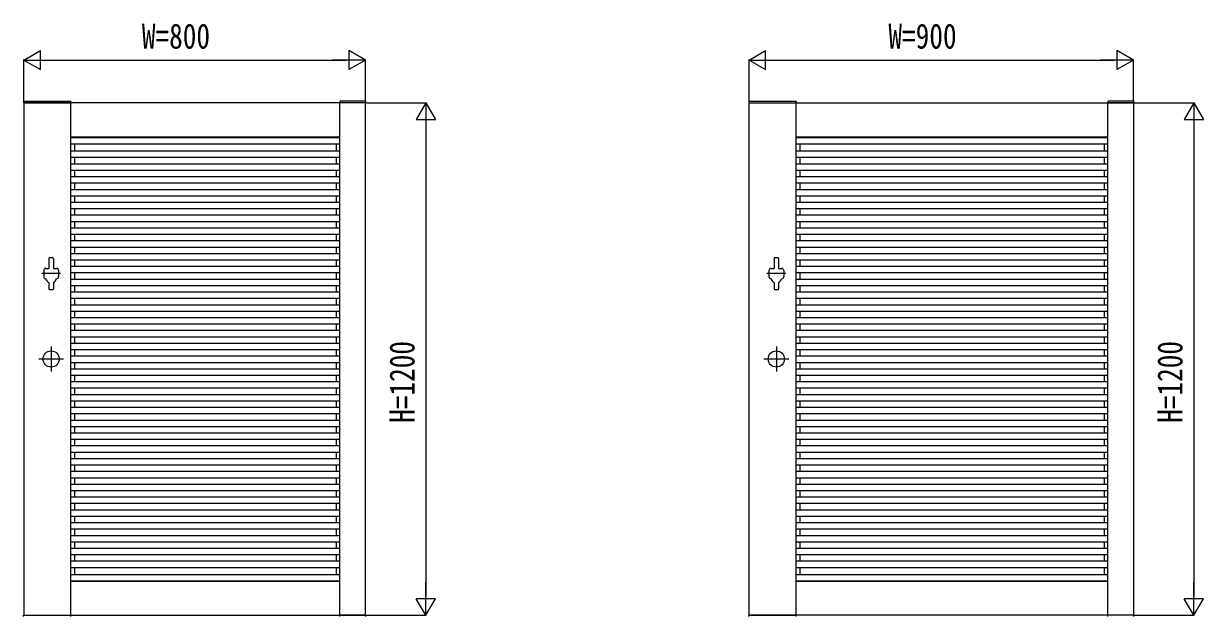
# Model space of a CAD drawing. Units: millimetres, scale not verified. Extents: x -8410 to 8410, y -5940 to 5940.
# Drawn here: x 710 to 3472, y -3210 to -1823 of the extents above; entities that cross this region are included whole.
import ezdxf
from ezdxf.enums import TextEntityAlignment as Align

# ---------------------------------------------------------------- set-up
doc = ezdxf.new("R2010")
doc.units = ezdxf.units.MM
doc.header["$LTSCALE"] = 30
for name, color, linetype in [('0-2_YKK_11', 7, 'Continuous'), ('0-3_YKK_A1', 4, 'Continuous'), ('0-4_YKK_D', 6, 'Continuous')]:
    doc.layers.add(name, color=color, linetype=linetype)
doc.styles.add('ＭＳ ゴシック', font='')
doc.styles.get('ＭＳ ゴシック').set_extended_font_data('MS Gothic')

msp = doc.modelspace()

# ---------------------------------------------------------------- linework, layer by layer
at = {"layer": '0-2_YKK_11'}
for p, q in [((821, -3207.87), (821, -2007.87)), ((1451, -3207.87), (1451, -2007.87)), ((2518.35, -3207.87), (2518.35, -2007.87)), ((3248.35, -3207.87), (3248.35, -2007.87)), ((821, -2087.87), (1451, -2087.87)), ((2518.35, -2087.87), (3248.35, -2087.87)), ((821, -3127.87), (1451, -3127.87)), ((2518.35, -3127.87), (3248.35, -3127.87))]:
    msp.add_line(p, q, dxfattribs=at)
for points in [[(711, -2007.87), (711, -3207.87), (1511, -3207.87), (1511, -2007.87)], [(3308.35, -2007.87), (3308.35, -3207.87), (2408.35, -3207.87), (2408.35, -2007.87)]]:
    msp.add_lwpolyline(points, close=True, dxfattribs=at)
at = {"layer": '0-3_YKK_A1'}
for p, q in [((710.63, -2005.32), (710.5, -2007.87)), ((710.5, -2007.87), (821.5, -2007.87)), ((711.63, -2004.37), (820.37, -2004.37)), ((821.37, -2005.32), (821.5, -2007.87)), ((1450.63, -2005.32), (1450.5, -2007.87)), ((1511.5, -2007.87), (1450.5, -2007.87)), ((1510.37, -2004.37), (1451.63, -2004.37)), ((1511.37, -2005.32), (1511.5, -2007.87)), ((2407.99, -2005.32), (2407.85, -2007.87)), ((2407.85, -2007.87), (2518.85, -2007.87)), ((2408.98, -2004.37), (2517.72, -2004.37)), ((2518.72, -2005.32), (2518.85, -2007.87)), ((3247.99, -2005.32), (3247.85, -2007.87)), ((3308.85, -2007.87), (3247.85, -2007.87)), ((3307.72, -2004.37), (3248.98, -2004.37)), ((3308.72, -2005.32), (3308.85, -2007.87)), ((821, -2088.97), (1451, -2088.97)), ((829.8, -2087.87), (829.8, -2088.97)), ((1442.2, -2087.87), (1442.2, -2088.97)), ((2518.35, -2088.97), (3248.35, -2088.97)), ((2527.15, -2087.87), (2527.15, -2088.97)), ((3239.55, -2087.87), (3239.55, -2088.97)), ((821, -2103.97), (1451, -2103.97)), ((821, -2120.67), (1451, -2120.67)), ((829.8, -2103.97), (829.8, -2120.67)), ((1442.2, -2103.97), (1442.2, -2120.67)), ((2518.35, -2103.97), (3248.35, -2103.97)), ((2518.35, -2120.67), (3248.35, -2120.67)), ((2527.15, -2103.97), (2527.15, -2120.67)), ((3239.55, -2103.97), (3239.55, -2120.67)), ((821, -2135.67), (1451, -2135.67)), ((821, -2150.67), (1451, -2150.67)), ((829.8, -2135.67), (829.8, -2150.67)), ((1442.2, -2135.67), (1442.2, -2150.67)), ((2518.35, -2135.67), (3248.35, -2135.67)), ((2518.35, -2150.67), (3248.35, -2150.67)), ((2527.15, -2135.67), (2527.15, -2150.67)), ((3239.55, -2135.67), (3239.55, -2150.67)), ((821, -2165.67), (1451, -2165.67)), ((821, -2180.67), (1451, -2180.67)), ((829.8, -2165.67), (829.8, -2180.67)), ((1442.2, -2165.67), (1442.2, -2180.67)), ((2518.35, -2165.67), (3248.35, -2165.67)), ((2518.35, -2180.67), (3248.35, -2180.67)), ((2527.15, -2165.67), (2527.15, -2180.67)), ((3239.55, -2165.67), (3239.55, -2180.67)), ((821, -2195.67), (1451, -2195.67)), ((829.8, -2195.67), (829.8, -2210.67)), ((1442.2, -2195.67), (1442.2, -2210.67)), ((2518.35, -2195.67), (3248.35, -2195.67)), ((2527.15, -2195.67), (2527.15, -2210.67)), ((3239.55, -2195.67), (3239.55, -2210.67)), ((821, -2210.67), (1451, -2210.67)), ((821, -2225.67), (1451, -2225.67)), ((829.8, -2225.67), (829.8, -2240.67)), ((1442.2, -2225.67), (1442.2, -2240.67)), ((2518.35, -2210.67), (3248.35, -2210.67)), ((2518.35, -2225.67), (3248.35, -2225.67)), ((2527.15, -2225.67), (2527.15, -2240.67)), ((3239.55, -2225.67), (3239.55, -2240.67)), ((821, -2240.67), (1451, -2240.67)), ((821, -2255.67), (1451, -2255.67)), ((829.8, -2255.67), (829.8, -2270.67)), ((1442.2, -2255.67), (1442.2, -2270.67)), ((2518.35, -2240.67), (3248.35, -2240.67)), ((2518.35, -2255.67), (3248.35, -2255.67)), ((2527.15, -2255.67), (2527.15, -2270.67)), ((3239.55, -2255.67), (3239.55, -2270.67)), ((821, -2270.67), (1451, -2270.67)), ((821, -2285.67), (1451, -2285.67)), ((829.8, -2285.67), (829.8, -2300.67)), ((1442.2, -2285.67), (1442.2, -2300.67)), ((2518.35, -2270.67), (3248.35, -2270.67)), ((2518.35, -2285.67), (3248.35, -2285.67)), ((2527.15, -2285.67), (2527.15, -2300.67)), ((3239.55, -2285.67), (3239.55, -2300.67)), ((821, -2300.67), (1451, -2300.67)), ((821, -2315.67), (1451, -2315.67)), ((829.8, -2315.67), (829.8, -2330.67)), ((1442.2, -2315.67), (1442.2, -2330.67)), ((2518.35, -2300.67), (3248.35, -2300.67)), ((2518.35, -2315.67), (3248.35, -2315.67)), ((2527.15, -2315.67), (2527.15, -2330.67)), ((3239.55, -2315.67), (3239.55, -2330.67)), ((821, -2330.67), (1451, -2330.67)), ((821, -2345.67), (1451, -2345.67)), ((829.8, -2345.67), (829.8, -2360.67)), ((1442.2, -2345.67), (1442.2, -2360.67)), ((2518.35, -2330.67), (3248.35, -2330.67)), ((2518.35, -2345.67), (3248.35, -2345.67)), ((2527.15, -2345.67), (2527.15, -2360.67)), ((3239.55, -2345.67), (3239.55, -2360.67)), ((769.75, -2372.37), (769.75, -2395.87)), ((771.75, -2370.37), (778.25, -2370.37)), ((780.25, -2372.37), (780.25, -2395.87)), ((821, -2360.67), (1451, -2360.67)), ((2467.1, -2372.37), (2467.1, -2395.87)), ((2469.1, -2370.37), (2475.6, -2370.37)), ((2477.6, -2372.37), (2477.6, -2395.87)), ((2518.35, -2360.67), (3248.35, -2360.67)), ((757.5, -2400.87), (757.5, -2414.87)), ((762.5, -2395.87), (769.75, -2395.87)), ((780.25, -2395.87), (787.5, -2395.87)), ((792.5, -2400.87), (792.5, -2414.87)), ((821, -2375.67), (1451, -2375.67)), ((821, -2390.67), (1451, -2390.67)), ((829.8, -2375.67), (829.8, -2390.67)), ((1442.2, -2375.67), (1442.2, -2390.67)), ((2454.85, -2400.87), (2454.85, -2414.87)), ((2459.85, -2395.87), (2467.1, -2395.87)), ((2477.6, -2395.87), (2484.85, -2395.87)), ((2489.85, -2400.87), (2489.85, -2414.87)), ((2518.35, -2375.67), (3248.35, -2375.67)), ((2518.35, -2390.67), (3248.35, -2390.67)), ((2527.15, -2375.67), (2527.15, -2390.67)), ((3239.55, -2375.67), (3239.55, -2390.67)), ((797, -2407.87), (753, -2407.87)), ((769.75, -2428.71), (769.75, -2443.37)), ((780.25, -2428.71), (780.25, -2443.37)), ((821, -2405.67), (1451, -2405.67)), ((821, -2420.67), (1451, -2420.67)), ((829.8, -2405.67), (829.8, -2420.67)), ((1442.2, -2405.67), (1442.2, -2420.67)), ((2494.36, -2407.87), (2450.35, -2407.87)), ((2467.1, -2428.71), (2467.1, -2443.37)), ((2477.6, -2428.71), (2477.6, -2443.37)), ((2518.35, -2405.67), (3248.35, -2405.67)), ((2518.35, -2420.67), (3248.35, -2420.67)), ((2527.15, -2405.67), (2527.15, -2420.67)), ((3239.55, -2405.67), (3239.55, -2420.67)), ((771.75, -2445.37), (778.25, -2445.37)), ((821, -2435.67), (1451, -2435.67)), ((821, -2450.67), (1451, -2450.67)), ((829.8, -2435.67), (829.8, -2450.67)), ((1442.2, -2435.67), (1442.2, -2450.67)), ((2469.1, -2445.37), (2475.6, -2445.37)), ((2518.35, -2435.67), (3248.35, -2435.67)), ((2518.35, -2450.67), (3248.35, -2450.67)), ((2527.15, -2435.67), (2527.15, -2450.67)), ((3239.55, -2435.67), (3239.55, -2450.67)), ((821, -2465.67), (1451, -2465.67)), ((821, -2480.67), (1451, -2480.67)), ((829.8, -2465.67), (829.8, -2480.67)), ((1442.2, -2465.67), (1442.2, -2480.67)), ((2518.35, -2465.67), (3248.35, -2465.67)), ((2518.35, -2480.67), (3248.35, -2480.67)), ((2527.15, -2465.67), (2527.15, -2480.67)), ((3239.55, -2465.67), (3239.55, -2480.67)), ((821, -2495.67), (1451, -2495.67)), ((821, -2510.67), (1451, -2510.67)), ((829.8, -2495.67), (829.8, -2510.67)), ((1442.2, -2495.67), (1442.2, -2510.67)), ((2518.35, -2495.67), (3248.35, -2495.67)), ((2518.35, -2510.67), (3248.35, -2510.67)), ((2527.15, -2495.67), (2527.15, -2510.67)), ((3239.55, -2495.67), (3239.55, -2510.67)), ((821, -2525.67), (1451, -2525.67)), ((829.8, -2525.67), (829.8, -2540.67)), ((1442.2, -2525.67), (1442.2, -2540.67)), ((2518.35, -2525.67), (3248.35, -2525.67)), ((2527.15, -2525.67), (2527.15, -2540.67)), ((3239.55, -2525.67), (3239.55, -2540.67)), ((821, -2540.67), (1451, -2540.67)), ((821, -2555.67), (1451, -2555.67)), ((829.8, -2555.67), (829.8, -2570.67)), ((1442.2, -2555.67), (1442.2, -2570.67)), ((2518.35, -2540.67), (3248.35, -2540.67)), ((2518.35, -2555.67), (3248.35, -2555.67)), ((2527.15, -2555.67), (2527.15, -2570.67)), ((3239.55, -2555.67), (3239.55, -2570.67)), ((775, -2578.87), (775, -2636.87)), ((821, -2570.67), (1451, -2570.67)), ((821, -2585.67), (1451, -2585.67)), ((829.8, -2585.67), (829.8, -2600.67)), ((1442.2, -2585.67), (1442.2, -2600.67)), ((2472.35, -2578.87), (2472.35, -2636.87)), ((2518.35, -2570.67), (3248.35, -2570.67)), ((2518.35, -2585.67), (3248.35, -2585.67)), ((2527.15, -2585.67), (2527.15, -2600.67)), ((3239.55, -2585.67), (3239.55, -2600.67)), ((804, -2607.87), (746, -2607.87)), ((821, -2600.67), (1451, -2600.67)), ((821, -2615.67), (1451, -2615.67)), ((829.8, -2615.67), (829.8, -2630.67)), ((1442.2, -2615.67), (1442.2, -2630.67)), ((2501.35, -2607.87), (2443.35, -2607.87)), ((2518.35, -2600.67), (3248.35, -2600.67)), ((2518.35, -2615.67), (3248.35, -2615.67)), ((2527.15, -2615.67), (2527.15, -2630.67)), ((3239.55, -2615.67), (3239.55, -2630.67)), ((821, -2630.67), (1451, -2630.67)), ((821, -2645.67), (1451, -2645.67)), ((829.8, -2645.67), (829.8, -2660.67)), ((1442.2, -2645.67), (1442.2, -2660.67)), ((2518.35, -2630.67), (3248.35, -2630.67)), ((2518.35, -2645.67), (3248.35, -2645.67)), ((2527.15, -2645.67), (2527.15, -2660.67)), ((3239.55, -2645.67), (3239.55, -2660.67)), ((821, -2660.67), (1451, -2660.67)), ((821, -2675.67), (1451, -2675.67)), ((829.8, -2675.67), (829.8, -2690.67)), ((1442.2, -2675.67), (1442.2, -2690.67)), ((2518.35, -2660.67), (3248.35, -2660.67)), ((2518.35, -2675.67), (3248.35, -2675.67)), ((2527.15, -2675.67), (2527.15, -2690.67)), ((3239.55, -2675.67), (3239.55, -2690.67)), ((821, -2690.67), (1451, -2690.67)), ((821, -2705.67), (1451, -2705.67)), ((829.8, -2705.67), (829.8, -2720.67)), ((1442.2, -2705.67), (1442.2, -2720.67)), ((2518.35, -2690.67), (3248.35, -2690.67)), ((2518.35, -2705.67), (3248.35, -2705.67)), ((2527.15, -2705.67), (2527.15, -2720.67)), ((3239.55, -2705.67), (3239.55, -2720.67)), ((821, -2720.67), (1451, -2720.67)), ((2518.35, -2720.67), (3248.35, -2720.67)), ((821, -2735.67), (1451, -2735.67)), ((821, -2750.67), (1451, -2750.67)), ((829.8, -2735.67), (829.8, -2750.67)), ((1442.2, -2735.67), (1442.2, -2750.67)), ((2518.35, -2735.67), (3248.35, -2735.67)), ((2518.35, -2750.67), (3248.35, -2750.67)), ((2527.15, -2735.67), (2527.15, -2750.67)), ((3239.55, -2735.67), (3239.55, -2750.67)), ((821, -2765.67), (1451, -2765.67)), ((821, -2780.67), (1451, -2780.67)), ((829.8, -2765.67), (829.8, -2780.67)), ((1442.2, -2765.67), (1442.2, -2780.67)), ((2518.35, -2765.67), (3248.35, -2765.67)), ((2518.35, -2780.67), (3248.35, -2780.67)), ((2527.15, -2765.67), (2527.15, -2780.67)), ((3239.55, -2765.67), (3239.55, -2780.67)), ((821, -2795.67), (1451, -2795.67)), ((821, -2810.67), (1451, -2810.67)), ((829.8, -2795.67), (829.8, -2810.67)), ((1442.2, -2795.67), (1442.2, -2810.67)), ((2518.35, -2795.67), (3248.35, -2795.67)), ((2518.35, -2810.67), (3248.35, -2810.67)), ((2527.15, -2795.67), (2527.15, -2810.67)), ((3239.55, -2795.67), (3239.55, -2810.67)), ((821, -2825.67), (1451, -2825.67)), ((821, -2840.67), (1451, -2840.67)), ((829.8, -2825.67), (829.8, -2840.67)), ((1442.2, -2825.67), (1442.2, -2840.67)), ((2518.35, -2825.67), (3248.35, -2825.67)), ((2518.35, -2840.67), (3248.35, -2840.67)), ((2527.15, -2825.67), (2527.15, -2840.67)), ((3239.55, -2825.67), (3239.55, -2840.67)), ((821, -2855.67), (1451, -2855.67)), ((821, -2870.67), (1451, -2870.67)), ((829.8, -2855.67), (829.8, -2870.67)), ((1442.2, -2855.67), (1442.2, -2870.67)), ((2518.35, -2855.67), (3248.35, -2855.67)), ((2518.35, -2870.67), (3248.35, -2870.67)), ((2527.15, -2855.67), (2527.15, -2870.67)), ((3239.55, -2855.67), (3239.55, -2870.67)), ((821, -2885.67), (1451, -2885.67)), ((829.8, -2885.67), (829.8, -2900.67)), ((1442.2, -2885.67), (1442.2, -2900.67)), ((2518.35, -2885.67), (3248.35, -2885.67)), ((2527.15, -2885.67), (2527.15, -2900.67)), ((3239.55, -2885.67), (3239.55, -2900.67)), ((821, -2900.67), (1451, -2900.67)), ((821, -2915.67), (1451, -2915.67)), ((829.8, -2915.67), (829.8, -2930.67)), ((1442.2, -2915.67), (1442.2, -2930.67)), ((2518.35, -2900.67), (3248.35, -2900.67)), ((2518.35, -2915.67), (3248.35, -2915.67)), ((2527.15, -2915.67), (2527.15, -2930.67)), ((3239.55, -2915.67), (3239.55, -2930.67)), ((821, -2930.67), (1451, -2930.67)), ((821, -2945.67), (1451, -2945.67)), ((829.8, -2945.67), (829.8, -2960.67)), ((1442.2, -2945.67), (1442.2, -2960.67)), ((2518.35, -2930.67), (3248.35, -2930.67)), ((2518.35, -2945.67), (3248.35, -2945.67)), ((2527.15, -2945.67), (2527.15, -2960.67)), ((3239.55, -2945.67), (3239.55, -2960.67)), ((821, -2960.67), (1451, -2960.67)), ((821, -2975.67), (1451, -2975.67)), ((829.8, -2975.67), (829.8, -2990.67)), ((1442.2, -2975.67), (1442.2, -2990.67)), ((2518.35, -2960.67), (3248.35, -2960.67)), ((2518.35, -2975.67), (3248.35, -2975.67)), ((2527.15, -2975.67), (2527.15, -2990.67)), ((3239.55, -2975.67), (3239.55, -2990.67)), ((821, -2990.67), (1451, -2990.67)), ((821, -3005.67), (1451, -3005.67)), ((829.8, -3005.67), (829.8, -3020.67)), ((1442.2, -3005.67), (1442.2, -3020.67)), ((2518.35, -2990.67), (3248.35, -2990.67)), ((2518.35, -3005.67), (3248.35, -3005.67)), ((2527.15, -3005.67), (2527.15, -3020.67)), ((3239.55, -3005.67), (3239.55, -3020.67)), ((821, -3020.67), (1451, -3020.67)), ((821, -3035.67), (1451, -3035.67)), ((829.8, -3035.67), (829.8, -3050.67)), ((1442.2, -3035.67), (1442.2, -3050.67)), ((2518.35, -3020.67), (3248.35, -3020.67)), ((2518.35, -3035.67), (3248.35, -3035.67)), ((2527.15, -3035.67), (2527.15, -3050.67)), ((3239.55, -3035.67), (3239.55, -3050.67)), ((821, -3050.67), (1451, -3050.67)), ((2518.35, -3050.67), (3248.35, -3050.67)), ((821, -3065.67), (1451, -3065.67)), ((821, -3080.67), (1451, -3080.67)), ((829.8, -3065.67), (829.8, -3080.67)), ((1442.2, -3065.67), (1442.2, -3080.67)), ((2518.35, -3065.67), (3248.35, -3065.67)), ((2518.35, -3080.67), (3248.35, -3080.67)), ((2527.15, -3065.67), (2527.15, -3080.67)), ((3239.55, -3065.67), (3239.55, -3080.67)), ((821, -3095.67), (1451, -3095.67)), ((821, -3095.67), (1451, -3095.67)), ((821, -3112.37), (1451, -3112.37)), ((829.8, -3095.67), (829.8, -3112.37)), ((1442.2, -3095.67), (1442.2, -3112.37)), ((2518.35, -3095.67), (3248.35, -3095.67)), ((2518.35, -3095.67), (3248.35, -3095.67)), ((2518.35, -3112.37), (3248.35, -3112.37)), ((2527.15, -3095.67), (2527.15, -3112.37)), ((3239.55, -3095.67), (3239.55, -3112.37)), ((821, -3127.37), (1451, -3127.37)), ((829.8, -3127.37), (829.8, -3127.87)), ((1442.2, -3127.37), (1442.2, -3127.87)), ((2518.35, -3127.37), (3248.35, -3127.37)), ((2527.15, -3127.37), (2527.15, -3127.87)), ((3239.55, -3127.37), (3239.55, -3127.87)), ((710.5, -3207.87), (821.5, -3207.87)), ((710.63, -3210.42), (710.5, -3207.87)), ((821.37, -3210.42), (821.5, -3207.87)), ((1511.5, -3207.87), (1450.5, -3207.87)), ((1450.63, -3210.42), (1450.5, -3207.87)), ((1511.37, -3210.42), (1511.5, -3207.87)), ((2407.85, -3207.87), (2518.85, -3207.87)), ((2407.99, -3210.42), (2407.85, -3207.87)), ((2518.72, -3210.42), (2518.85, -3207.87)), ((3308.85, -3207.87), (3247.85, -3207.87)), ((3247.99, -3210.42), (3247.85, -3207.87)), ((3308.72, -3210.42), (3308.85, -3207.87))]:
    msp.add_line(p, q, dxfattribs=at)
for centre in [(775, -2607.87), (2472.35, -2607.87)]:
    msp.add_circle(centre, 19, dxfattribs=at)
for centre, radius, start, end in [((711.63, -2005.37), 1, 90, 177), ((820.37, -2005.37), 1, 3, 90), ((1451.63, -2005.37), 1, 90, 177), ((1510.37, -2005.37), 1, 3, 90), ((2408.98, -2005.37), 1, 90, 177), ((2517.72, -2005.37), 1, 3, 90), ((3248.98, -2005.37), 1, 90, 177), ((3307.72, -2005.37), 1, 3, 90), ((771.75, -2372.37), 2, 90, 180), ((778.25, -2372.37), 2, 0, 90), ((2469.1, -2372.37), 2, 90, 180), ((2475.6, -2372.37), 2, 0, 90), ((762.5, -2400.87), 5, 90, 180), ((787.5, -2400.87), 5, 0, 90), ((2459.85, -2400.87), 5, 90, 180), ((2484.85, -2400.87), 5, 0, 90), ((762.5, -2414.87), 5, 180, 270), ((775, -2417.43), 12.5, 191.55262, 245.16541), ((775, -2417.37), 12.5, 294.83459, 348.44738), ((775, -2417.43), 12.5, 294.83459, 348.44738), ((787.5, -2414.87), 5, 270, 0), ((2459.85, -2414.87), 5, 180, 270), ((2472.35, -2417.43), 12.5, 191.55262, 245.16541), ((2472.35, -2417.37), 12.5, 294.83459, 348.44738), ((2472.35, -2417.43), 12.5, 294.83459, 348.44738), ((2484.85, -2414.87), 5, 270, 0), ((771.75, -2443.37), 2, 180, 270), ((778.25, -2443.37), 2, 270, 0), ((2469.1, -2443.37), 2, 180, 270), ((2475.6, -2443.37), 2, 270, 0)]:
    msp.add_arc(centre, radius, start, end, dxfattribs=at)
at = {"layer": '0-4_YKK_D'}
for p, q in [((711, -1907.87), (749.97, -1885.37)), ((749.97, -1930.37), (749.97, -1885.37)), ((1511, -1907.87), (1472.03, -1885.37)), ((1472.03, -1885.37), (1472.03, -1930.37)), ((2408.35, -1907.87), (2447.32, -1885.37)), ((2447.32, -1930.37), (2447.32, -1885.37)), ((3308.35, -1907.87), (3269.38, -1885.37)), ((3269.38, -1885.37), (3269.38, -1930.37)), ((711, -2005.87), (711, -1906.87)), ((711, -1907.87), (749.97, -1930.37)), ((711, -1907.87), (788.94, -1907.87)), ((756, -1907.87), (1466, -1907.87)), ((1511, -1907.87), (1433.06, -1907.87)), ((1511, -1907.87), (1472.03, -1930.37)), ((1511, -2005.87), (1511, -1906.87)), ((2408.35, -2005.87), (2408.35, -1906.87)), ((2408.35, -1907.87), (2447.32, -1930.37)), ((2408.35, -1907.87), (2486.29, -1907.87)), ((2453.35, -1907.87), (3263.35, -1907.87)), ((3308.35, -1907.87), (3230.41, -1907.87)), ((3308.35, -1907.87), (3269.38, -1930.37)), ((3308.35, -2005.87), (3308.35, -1906.87)), ((1513, -2007.87), (1653.02, -2007.87)), ((1652.02, -2007.87), (1629.52, -2046.84)), ((1652.02, -2007.87), (1674.52, -2046.84)), ((1652.02, -2007.87), (1652.02, -2085.81)), ((3310.35, -2007.87), (3450.38, -2007.87)), ((3449.38, -2007.87), (3426.88, -2046.84)), ((3449.38, -2007.87), (3471.88, -2046.84)), ((3449.38, -2007.87), (3449.38, -2085.81)), ((1629.52, -2046.84), (1674.52, -2046.84)), ((1652.02, -2052.87), (1652.02, -3162.87)), ((3426.88, -2046.84), (3471.88, -2046.84)), ((3449.38, -2052.87), (3449.38, -3162.87)), ((1652.02, -3207.87), (1652.02, -3129.93)), ((3449.38, -3207.87), (3449.38, -3129.93)), ((1652.02, -3207.87), (1629.52, -3168.9)), ((1674.52, -3168.9), (1629.52, -3168.9)), ((1652.02, -3207.87), (1674.52, -3168.9)), ((3449.38, -3207.87), (3426.88, -3168.9)), ((3471.88, -3168.9), (3426.88, -3168.9)), ((3449.38, -3207.87), (3471.88, -3168.9)), ((1513, -3207.87), (1653.02, -3207.87)), ((3310.35, -3207.87), (3450.38, -3207.87))]:
    msp.add_line(p, q, dxfattribs=at)

# ---------------------------------------------------------------- texts
at = {"layer": '0-4_YKK_D', "style": 'ＭＳ ゴシック', "width": 0.8}
for s, p in [('W=800', (987.27, -1898.87)), ('W=900', (2734.62, -1898.87))]:
    msp.add_text(s, height=58.65, dxfattribs=at).set_placement(p, align=Align.BOTTOM_LEFT)
for p in [(1643.02, -2757.2), (3440.38, -2757.2)]:
    msp.add_text('H=1200', height=58.65, rotation=90, dxfattribs=at).set_placement(p, align=Align.BOTTOM_LEFT)

doc.saveas('drawing.dxf')
